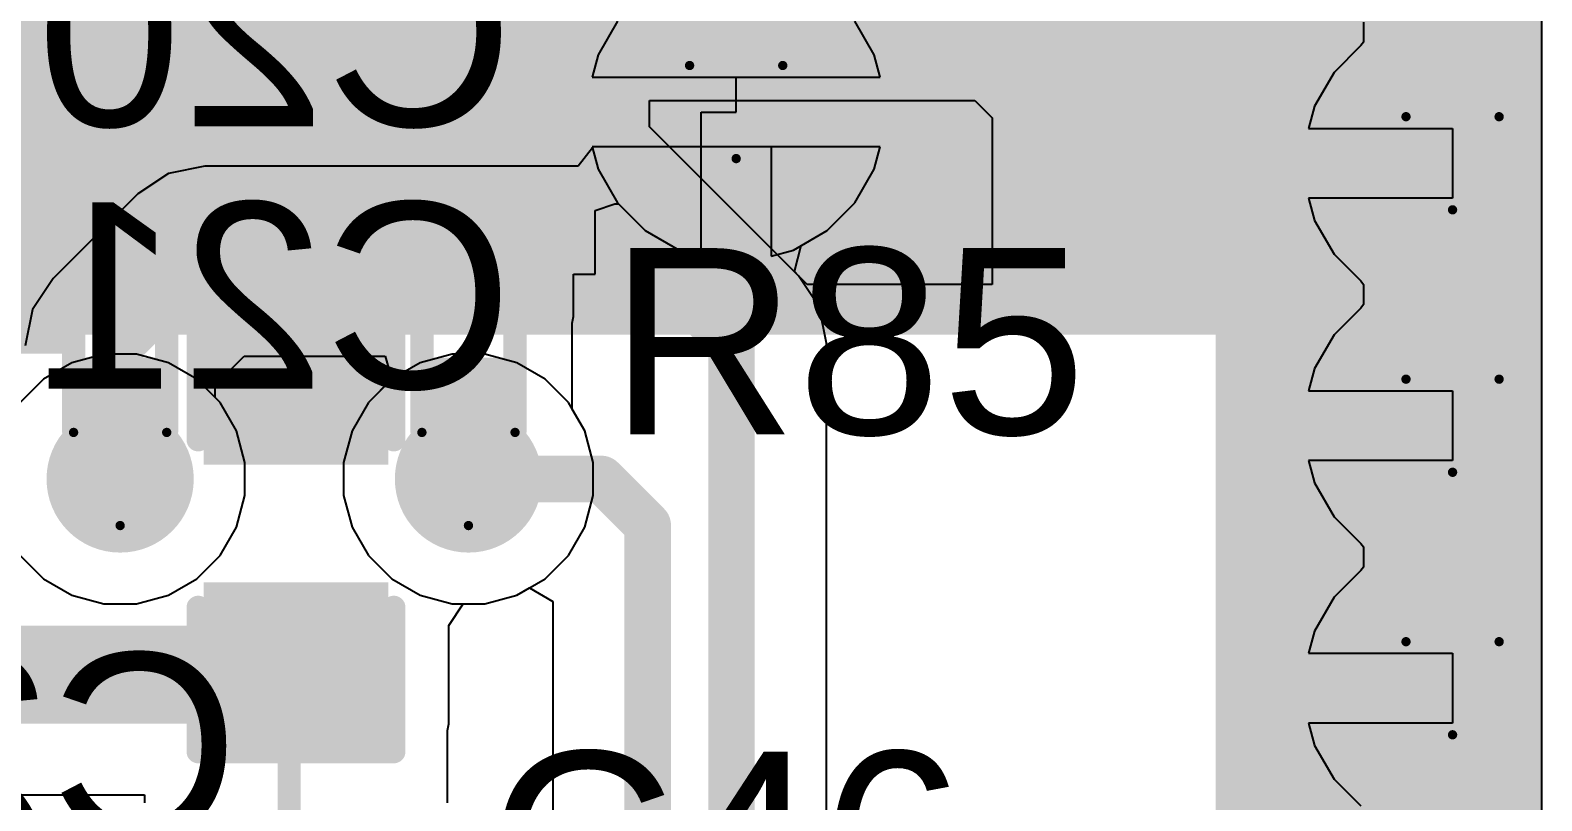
# Model space of a CAD drawing. Header units: inches. Extents: x -21 to 276, y -5 to 220.
# Drawn here: x 92.09 to 100.33, y 70.09 to 74.29 of the extents above; entities that cross this region are included whole.
import ezdxf

# ---------------------------------------------------------------- set-up
doc = ezdxf.new("R2010")
doc.units = ezdxf.units.IN
for name, color, linetype in [('Bottom Layer', 5, 'Continuous'), ('Bottom Overlay', 54, 'Continuous'), ('Bottom Solder', 6, 'Continuous'), ('Drill Drawing', 1, 'Continuous'), ('Ground', 16, 'Continuous'), ('Power + Signal', 76, 'Continuous'), ('Top Layer', 1, 'Continuous'), ('Top Overlay', 2, 'Continuous'), ('Top Paste', 8, 'Continuous'), ('Top Solder', 216, 'Continuous'), ('Via Holes', 16, 'Continuous')]:
    doc.layers.add(name, color=color, linetype=linetype)
doc.styles.add('Arial', font='', dxfattribs={"height": 0.2})
doc.styles.get('Arial').set_extended_font_data('Arial')

# ---------------------------------------------------------------- blocks, each defined once
blk = doc.blocks.new('SOT_23_6_30')
at = {"layer": 'Top Layer'}
for points in [[(-1.92, 1.26), (-0.7, 1.26), (-0.7, 0.64), (-1.92, 0.64)], [(0.7, 1.26), (1.92, 1.26), (1.92, 0.64), (0.7, 0.64)], [(-1.92, 0.31), (-0.7, 0.31), (-0.7, -0.31), (-1.92, -0.31)], [(0.7, 0.31), (1.92, 0.31), (1.92, -0.31), (0.7, -0.31)], [(-1.92, -0.64), (-0.7, -0.64), (-0.7, -1.26), (-1.92, -1.26)], [(0.7, -0.64), (1.92, -0.64), (1.92, -1.26), (0.7, -1.26)]]:
    blk.add_hatch(color=1, dxfattribs=at).paths.add_polyline_path(points)
at = {"layer": 'Top Paste'}
for points in [[(-1.92, 1.26), (-0.7, 1.26), (-0.7, 0.64), (-1.92, 0.64)], [(0.7, 1.26), (1.92, 1.26), (1.92, 0.64), (0.7, 0.64)], [(-1.92, 0.31), (-0.7, 0.31), (-0.7, -0.31), (-1.92, -0.31)], [(0.7, 0.31), (1.92, 0.31), (1.92, -0.31), (0.7, -0.31)], [(-1.92, -0.64), (-0.7, -0.64), (-0.7, -1.26), (-1.92, -1.26)], [(0.7, -0.64), (1.92, -0.64), (1.92, -1.26), (0.7, -1.26)]]:
    blk.add_hatch(color=8, dxfattribs=at).paths.add_polyline_path(points)
at = {"layer": 'Top Solder'}
for points in [[(-2.0216, 1.3616), (-0.5984, 1.3616), (-0.5984, 0.5384), (-2.0216, 0.5384)], [(0.5984, 1.3616), (2.0216, 1.3616), (2.0216, 0.5384), (0.5984, 0.5384)], [(-2.0216, 0.4116), (-0.5984, 0.4116), (-0.5984, -0.4116), (-2.0216, -0.4116)], [(0.5984, 0.4116), (2.0216, 0.4116), (2.0216, -0.4116), (0.5984, -0.4116)], [(-2.0216, -0.5384), (-0.5984, -0.5384), (-0.5984, -1.3616), (-2.0216, -1.3616)], [(0.5984, -0.5384), (2.0216, -0.5384), (2.0216, -1.3616), (0.5984, -1.3616)]]:
    blk.add_hatch(color=216, dxfattribs=at).paths.add_polyline_path(points)
at = {"layer": 'Top Overlay'}
for points in [[(-0.889, 1.424, 0.127, 0.127, 0), (-0.889, 1.524, 0.127, 0.127, 0)], [(0.8636, 1.524, 0.127, 0.127, 0), (-0.889, 1.524, 0.127, 0.127, 0)], [(0.8636, 1.424, 0.127, 0.127, 0), (0.8636, 1.524, 0.127, 0.127, 0)], [(-2.1844, 0.8382, 0.127, 0.127, 0), (-2.1844, 1.0922, 0.127, 0.127, 0)], [(-2.0574, 0.9652, 0.127, 0.127, 0), (-2.1844, 1.0922, 0.127, 0.127, 0)], [(-2.1844, 0.8382, 0.127, 0.127, 0), (-2.0574, 0.9652, 0.127, 0.127, 0)], [(-0.889, -1.524, 0.127, 0.127, 0), (-0.889, -1.424, 0.127, 0.127, 0)], [(0.8636, -1.524, 0.127, 0.127, 0), (0.8636, -1.424, 0.127, 0.127, 0)], [(0.8636, -1.524, 0.127, 0.127, 0), (-0.889, -1.524, 0.127, 0.127, 0)]]:
    blk.add_lwpolyline(points, format="xyseb", dxfattribs=at)
for points in [[(-0.9207, 1.524, 0.0635, 0.0635, 1), (-0.8572, 1.524, 0.0635, 0.0635, 1)], [(-0.9207, 1.524, 0.0635, 0.0635, 1), (-0.8572, 1.524, 0.0635, 0.0635, 1)], [(0.8318, 1.524, 0.0635, 0.0635, 1), (0.8953, 1.524, 0.0635, 0.0635, 1)], [(0.8318, 1.524, 0.0635, 0.0635, 1), (0.8953, 1.524, 0.0635, 0.0635, 1)], [(-0.9207, 1.424, 0.0635, 0.0635, 1), (-0.8572, 1.424, 0.0635, 0.0635, 1)], [(0.8318, 1.424, 0.0635, 0.0635, 1), (0.8953, 1.424, 0.0635, 0.0635, 1)], [(-2.2161, 1.0922, 0.0635, 0.0635, 1), (-2.1526, 1.0922, 0.0635, 0.0635, 1)], [(-2.2161, 1.0922, 0.0635, 0.0635, 1), (-2.1526, 1.0922, 0.0635, 0.0635, 1)], [(-2.0892, 0.9652, 0.0635, 0.0635, 1), (-2.0257, 0.9652, 0.0635, 0.0635, 1)], [(-2.0892, 0.9652, 0.0635, 0.0635, 1), (-2.0257, 0.9652, 0.0635, 0.0635, 1)], [(-2.2161, 0.8382, 0.0635, 0.0635, 1), (-2.1526, 0.8382, 0.0635, 0.0635, 1)], [(-2.2161, 0.8382, 0.0635, 0.0635, 1), (-2.1526, 0.8382, 0.0635, 0.0635, 1)], [(-0.9207, -1.424, 0.0635, 0.0635, 1), (-0.8572, -1.424, 0.0635, 0.0635, 1)], [(0.8318, -1.424, 0.0635, 0.0635, 1), (0.8953, -1.424, 0.0635, 0.0635, 1)], [(-0.9207, -1.524, 0.0635, 0.0635, 1), (-0.8572, -1.524, 0.0635, 0.0635, 1)], [(-0.9207, -1.524, 0.0635, 0.0635, 1), (-0.8572, -1.524, 0.0635, 0.0635, 1)], [(0.8318, -1.524, 0.0635, 0.0635, 1), (0.8953, -1.524, 0.0635, 0.0635, 1)], [(0.8318, -1.524, 0.0635, 0.0635, 1), (0.8953, -1.524, 0.0635, 0.0635, 1)]]:
    blk.add_lwpolyline(points, format="xyseb", close=True, dxfattribs=at)
blk = doc.blocks.new('R___0201_36')
at = {"layer": 'Top Layer'}
for points in [[(-0.41, 0.185), (-0.14, 0.185), (-0.14, -0.185), (-0.41, -0.185)], [(0.14, 0.185), (0.41, 0.185), (0.41, -0.185), (0.14, -0.185)]]:
    blk.add_hatch(color=1, dxfattribs=at).paths.add_polyline_path(points)
at = {"layer": 'Top Paste'}
for points in [[(-0.41, 0.185), (-0.14, 0.185), (-0.14, -0.185), (-0.41, -0.185)], [(0.14, 0.185), (0.41, 0.185), (0.41, -0.185), (0.14, -0.185)]]:
    blk.add_hatch(color=8, dxfattribs=at).paths.add_polyline_path(points)
at = {"layer": 'Top Solder'}
for points in [[(-0.465, 0.24), (-0.085, 0.24), (-0.085, -0.24), (-0.465, -0.24)], [(0.085, 0.24), (0.465, 0.24), (0.465, -0.24), (0.085, -0.24)]]:
    blk.add_hatch(color=216, dxfattribs=at).paths.add_polyline_path(points)
at = {"layer": 'Top Overlay'}
for points in [[(-0.4826, 0.254, 0.127, 0.127, 0), (0.4826, 0.254, 0.127, 0.127, 0)], [(-0.4826, 0.254, 0.127, 0.127, 0), (-0.4826, -0.254, 0.127, 0.127, 0)], [(0.4826, 0.254, 0.127, 0.127, 0), (0.4826, -0.254, 0.127, 0.127, 0)], [(-0.4826, -0.254, 0.127, 0.127, 0), (0.4826, -0.254, 0.127, 0.127, 0)]]:
    blk.add_lwpolyline(points, format="xyseb", dxfattribs=at)
for points in [[(-0.5143, 0.254, 0.0635, 0.0635, 1), (-0.4508, 0.254, 0.0635, 0.0635, 1)], [(-0.5143, 0.254, 0.0635, 0.0635, 1), (-0.4508, 0.254, 0.0635, 0.0635, 1)], [(0.4508, 0.254, 0.0635, 0.0635, 1), (0.5143, 0.254, 0.0635, 0.0635, 1)], [(0.4508, 0.254, 0.0635, 0.0635, 1), (0.5143, 0.254, 0.0635, 0.0635, 1)], [(-0.5143, -0.254, 0.0635, 0.0635, 1), (-0.4508, -0.254, 0.0635, 0.0635, 1)], [(-0.5143, -0.254, 0.0635, 0.0635, 1), (-0.4508, -0.254, 0.0635, 0.0635, 1)], [(0.4508, -0.254, 0.0635, 0.0635, 1), (0.5143, -0.254, 0.0635, 0.0635, 1)], [(0.4508, -0.254, 0.0635, 0.0635, 1), (0.5143, -0.254, 0.0635, 0.0635, 1)]]:
    blk.add_lwpolyline(points, format="xyseb", close=True, dxfattribs=at)
blk = doc.blocks.new('R___0201_37')
at = {"layer": 'Top Layer'}
for points in [[(-0.41, 0.185), (-0.14, 0.185), (-0.14, -0.185), (-0.41, -0.185)], [(0.14, 0.185), (0.41, 0.185), (0.41, -0.185), (0.14, -0.185)]]:
    blk.add_hatch(color=1, dxfattribs=at).paths.add_polyline_path(points)
at = {"layer": 'Top Paste'}
for points in [[(-0.41, 0.185), (-0.14, 0.185), (-0.14, -0.185), (-0.41, -0.185)], [(0.14, 0.185), (0.41, 0.185), (0.41, -0.185), (0.14, -0.185)]]:
    blk.add_hatch(color=8, dxfattribs=at).paths.add_polyline_path(points)
at = {"layer": 'Top Solder'}
for points in [[(-0.465, 0.24), (-0.085, 0.24), (-0.085, -0.24), (-0.465, -0.24)], [(0.085, 0.24), (0.465, 0.24), (0.465, -0.24), (0.085, -0.24)]]:
    blk.add_hatch(color=216, dxfattribs=at).paths.add_polyline_path(points)
at = {"layer": 'Top Overlay'}
for points in [[(-0.4826, 0.254, 0.127, 0.127, 0), (0.4826, 0.254, 0.127, 0.127, 0)], [(-0.4826, 0.254, 0.127, 0.127, 0), (-0.4826, -0.254, 0.127, 0.127, 0)], [(0.4826, 0.254, 0.127, 0.127, 0), (0.4826, -0.254, 0.127, 0.127, 0)], [(-0.4826, -0.254, 0.127, 0.127, 0), (0.4826, -0.254, 0.127, 0.127, 0)]]:
    blk.add_lwpolyline(points, format="xyseb", dxfattribs=at)
for points in [[(-0.5143, 0.254, 0.0635, 0.0635, 1), (-0.4508, 0.254, 0.0635, 0.0635, 1)], [(-0.5143, 0.254, 0.0635, 0.0635, 1), (-0.4508, 0.254, 0.0635, 0.0635, 1)], [(0.4508, 0.254, 0.0635, 0.0635, 1), (0.5143, 0.254, 0.0635, 0.0635, 1)], [(0.4508, 0.254, 0.0635, 0.0635, 1), (0.5143, 0.254, 0.0635, 0.0635, 1)], [(-0.5143, -0.254, 0.0635, 0.0635, 1), (-0.4508, -0.254, 0.0635, 0.0635, 1)], [(-0.5143, -0.254, 0.0635, 0.0635, 1), (-0.4508, -0.254, 0.0635, 0.0635, 1)], [(0.4508, -0.254, 0.0635, 0.0635, 1), (0.5143, -0.254, 0.0635, 0.0635, 1)], [(0.4508, -0.254, 0.0635, 0.0635, 1), (0.5143, -0.254, 0.0635, 0.0635, 1)]]:
    blk.add_lwpolyline(points, format="xyseb", close=True, dxfattribs=at)
blk = doc.blocks.new('C___0603_46')
at = {"layer": 'Top Layer'}
for points in [[(-0.381, 0.4445), (-0.381, -0.4445), (-1.143, -0.4445), (-1.143, 0.4445)], [(1.143, 0.4445), (1.143, -0.4445), (0.381, -0.4445), (0.381, 0.4445)]]:
    blk.add_hatch(color=1, dxfattribs=at).paths.add_polyline_path(points)
at = {"layer": 'Top Paste'}
for points in [[(-0.381, 0.4445), (-0.381, -0.4445), (-1.143, -0.4445), (-1.143, 0.4445)], [(1.143, 0.4445), (1.143, -0.4445), (0.381, -0.4445), (0.381, 0.4445)]]:
    blk.add_hatch(color=8, dxfattribs=at).paths.add_polyline_path(points)
at = {"layer": 'Top Solder'}
for points in [[(-0.321, 0.5045), (-0.321, -0.5045), (-1.203, -0.5045), (-1.203, 0.5045)], [(1.203, 0.5045), (1.203, -0.5045), (0.321, -0.5045), (0.321, 0.5045)]]:
    blk.add_hatch(color=216, dxfattribs=at).paths.add_polyline_path(points)
at = {"layer": 'Top Overlay'}
for points in [[(-0.4572, 0.5334, 0.127, 0.127, 0), (-1.2446, 0.5334, 0.127, 0.127, 0)], [(-1.2446, -0.5334, 0.127, 0.127, 0), (-1.2446, 0.5334, 0.127, 0.127, 0)], [(1.2446, 0.5334, 0.127, 0.127, 0), (0.4572, 0.5334, 0.127, 0.127, 0)], [(1.2446, -0.5334, 0.127, 0.127, 0), (1.2446, 0.5334, 0.127, 0.127, 0)], [(-0.4572, -0.5334, 0.127, 0.127, 0), (-1.2446, -0.5334, 0.127, 0.127, 0)], [(1.2446, -0.5334, 0.127, 0.127, 0), (0.4572, -0.5334, 0.127, 0.127, 0)]]:
    blk.add_lwpolyline(points, format="xyseb", dxfattribs=at)
for points in [[(-1.2764, 0.5334, 0.0635, 0.0635, 1), (-1.2128, 0.5334, 0.0635, 0.0635, 1)], [(-1.2764, 0.5334, 0.0635, 0.0635, 1), (-1.2128, 0.5334, 0.0635, 0.0635, 1)], [(-0.4889, 0.5334, 0.0635, 0.0635, 1), (-0.4254, 0.5334, 0.0635, 0.0635, 1)], [(0.4254, 0.5334, 0.0635, 0.0635, 1), (0.4889, 0.5334, 0.0635, 0.0635, 1)], [(1.2128, 0.5334, 0.0635, 0.0635, 1), (1.2764, 0.5334, 0.0635, 0.0635, 1)], [(1.2128, 0.5334, 0.0635, 0.0635, 1), (1.2764, 0.5334, 0.0635, 0.0635, 1)], [(-1.2764, -0.5334, 0.0635, 0.0635, 1), (-1.2128, -0.5334, 0.0635, 0.0635, 1)], [(-1.2764, -0.5334, 0.0635, 0.0635, 1), (-1.2128, -0.5334, 0.0635, 0.0635, 1)], [(-0.4889, -0.5334, 0.0635, 0.0635, 1), (-0.4254, -0.5334, 0.0635, 0.0635, 1)], [(0.4254, -0.5334, 0.0635, 0.0635, 1), (0.4889, -0.5334, 0.0635, 0.0635, 1)], [(1.2128, -0.5334, 0.0635, 0.0635, 1), (1.2764, -0.5334, 0.0635, 0.0635, 1)], [(1.2128, -0.5334, 0.0635, 0.0635, 1), (1.2764, -0.5334, 0.0635, 0.0635, 1)]]:
    blk.add_lwpolyline(points, format="xyseb", close=True, dxfattribs=at)

msp = doc.modelspace()

# ---------------------------------------------------------------- hatches: boundary and pattern name
at = {"layer": 'Bottom Layer'}
for points in [[(90.3732, 73.5485), (100.3046, 73.5485), (100.3046, 86.3732), (90.3732, 86.3732)], [(98.552, 67.056), (100.33, 67.056), (100.33, 75.9606), (98.552, 75.9606)], [(90.0877, 72.9349), (92.2093, 72.9349), (92.2093, 74.2243), (90.0877, 74.2243)]]:
    msp.add_hatch(color=5, dxfattribs=at).paths.add_polyline_path(points)
h = msp.add_hatch(color=5, dxfattribs=at)
edge = h.paths.add_edge_path()
edge.add_arc((95.9358, 73.8438), 0.3, 0, 360)
h = msp.add_hatch(color=5, dxfattribs=at)
edge = h.paths.add_edge_path()
edge.add_arc((99.8434, 73.5644), 0.3, 0, 360)
h = msp.add_hatch(color=5, dxfattribs=at)
edge = h.paths.add_edge_path()
edge.add_arc((99.8434, 72.1323), 0.3, 0, 360)
h = msp.add_hatch(color=5, dxfattribs=at)
edge = h.paths.add_edge_path()
edge.add_arc((92.5755, 71.8418), 0.3, 0, 360)
h = msp.add_hatch(color=5, dxfattribs=at)
edge = h.paths.add_edge_path()
edge.add_arc((94.4755, 71.8418), 0.3, 0, 360)
h = msp.add_hatch(color=5, dxfattribs=at)
edge = h.paths.add_edge_path()
edge.add_arc((99.8434, 70.7001), 0.3, 0, 360)
at = {"layer": 'Bottom Solder'}
h = msp.add_hatch(color=6, dxfattribs=at)
edge = h.paths.add_edge_path()
edge.add_arc((95.9358, 73.8438), 0.4016, 0, 360)
h = msp.add_hatch(color=6, dxfattribs=at)
edge = h.paths.add_edge_path()
edge.add_arc((99.8434, 73.5644), 0.4016, 0, 360)
h = msp.add_hatch(color=6, dxfattribs=at)
edge = h.paths.add_edge_path()
edge.add_arc((99.8434, 72.1323), 0.4016, 0, 360)
h = msp.add_hatch(color=6, dxfattribs=at)
edge = h.paths.add_edge_path()
edge.add_arc((92.5755, 71.8418), 0.4016, 0, 360)
h = msp.add_hatch(color=6, dxfattribs=at)
edge = h.paths.add_edge_path()
edge.add_arc((94.4755, 71.8418), 0.4016, 0, 360)
h = msp.add_hatch(color=6, dxfattribs=at)
edge = h.paths.add_edge_path()
edge.add_arc((99.8434, 70.7001), 0.4016, 0, 360)
at = {"layer": 'Ground'}
for points in [[(90.3732, 73.0306), (100.3046, 73.0306), (100.3046, 86.3732), (90.3732, 86.3732)], [(98.552, 67.056), (100.33, 67.056), (100.33, 75.9606), (98.552, 75.9606)]]:
    msp.add_hatch(color=16, dxfattribs=at).paths.add_polyline_path(points)
h = msp.add_hatch(color=16, dxfattribs=at)
edge = h.paths.add_edge_path()
edge.add_arc((95.9358, 73.8438), 0.3, 0, 360)
h = msp.add_hatch(color=16, dxfattribs=at)
edge = h.paths.add_edge_path()
edge.add_arc((99.8434, 73.5644), 0.3, 0, 360)
h = msp.add_hatch(color=16, dxfattribs=at)
edge = h.paths.add_edge_path()
edge.add_arc((99.8434, 72.1323), 0.3, 0, 360)
h = msp.add_hatch(color=16, dxfattribs=at)
edge = h.paths.add_edge_path()
edge.add_arc((92.5755, 71.8418), 0.3, 0, 360)
h = msp.add_hatch(color=16, dxfattribs=at)
edge = h.paths.add_edge_path()
edge.add_arc((94.4755, 71.8418), 0.3, 0, 360)
h = msp.add_hatch(color=16, dxfattribs=at)
edge = h.paths.add_edge_path()
edge.add_arc((99.8434, 70.7001), 0.3, 0, 360)
at = {"layer": 'Power + Signal'}
for points in [[(90.5021, 72.6284), (100.3046, 72.6284), (100.3046, 86.3732), (90.5021, 86.3732)], [(98.552, 67.056), (100.33, 67.056), (100.33, 75.9606), (98.552, 75.9606)]]:
    msp.add_hatch(color=76, dxfattribs=at).paths.add_polyline_path(points)
h = msp.add_hatch(color=76, dxfattribs=at)
edge = h.paths.add_edge_path()
edge.add_arc((95.9358, 73.8438), 0.3, 0, 360)
h = msp.add_hatch(color=76, dxfattribs=at)
edge = h.paths.add_edge_path()
edge.add_arc((99.8434, 73.5644), 0.3, 0, 360)
h = msp.add_hatch(color=76, dxfattribs=at)
edge = h.paths.add_edge_path()
edge.add_arc((99.8434, 72.1323), 0.3, 0, 360)
h = msp.add_hatch(color=76, dxfattribs=at)
edge = h.paths.add_edge_path()
edge.add_arc((92.5755, 71.8418), 0.3, 0, 360)
h = msp.add_hatch(color=76, dxfattribs=at)
edge = h.paths.add_edge_path()
edge.add_arc((94.4755, 71.8418), 0.3, 0, 360)
h = msp.add_hatch(color=76, dxfattribs=at)
edge = h.paths.add_edge_path()
edge.add_arc((99.8434, 70.7001), 0.3, 0, 360)
at = {"layer": 'Top Layer'}
for points in [[(98.552, 67.056), (100.33, 67.056), (100.33, 75.9606), (98.552, 75.9606)], [(93.2155, 72.2082), (93.8355, 72.2082), (93.8355, 74.5606), (93.2155, 74.5606)], [(92.3905, 72.7292), (92.7605, 72.7292), (92.7605, 73.9506), (92.3905, 73.9506)], [(94.2905, 72.7292), (94.6605, 72.7292), (94.6605, 73.9506), (94.2905, 73.9506)], [(86.2907, 70.5064), (93.9792, 70.5064), (93.9792, 71.0418), (86.2907, 71.0418)]]:
    msp.add_hatch(color=1, dxfattribs=at).paths.add_polyline_path(points)
h = msp.add_hatch(color=1, dxfattribs=at)
edge = h.paths.add_edge_path()
edge.add_arc((95.9358, 73.8438), 0.3, 0, 360)
h = msp.add_hatch(color=1, dxfattribs=at)
edge = h.paths.add_edge_path()
edge.add_arc((99.8434, 73.5644), 0.3, 0, 360)
h = msp.add_hatch(color=1, dxfattribs=at)
edge = h.paths.add_edge_path()
edge.add_arc((99.8434, 72.1323), 0.3, 0, 360)
h = msp.add_hatch(color=1, dxfattribs=at)
edge = h.paths.add_edge_path()
edge.add_arc((92.5755, 71.8418), 0.3, 0, 360)
h = msp.add_hatch(color=1, dxfattribs=at)
edge = h.paths.add_edge_path()
edge.add_arc((94.4755, 71.8418), 0.3, 0, 360)
h = msp.add_hatch(color=1, dxfattribs=at)
edge = h.paths.add_edge_path()
edge.add_arc((99.8434, 70.7001), 0.3, 0, 360)
at = {"layer": 'Top Solder'}
h = msp.add_hatch(color=216, dxfattribs=at)
edge = h.paths.add_edge_path()
edge.add_arc((95.9358, 73.8438), 0.4016, 0, 360)
h = msp.add_hatch(color=216, dxfattribs=at)
edge = h.paths.add_edge_path()
edge.add_arc((99.8434, 73.5644), 0.4016, 0, 360)
h = msp.add_hatch(color=216, dxfattribs=at)
edge = h.paths.add_edge_path()
edge.add_arc((99.8434, 72.1323), 0.4016, 0, 360)
h = msp.add_hatch(color=216, dxfattribs=at)
edge = h.paths.add_edge_path()
edge.add_arc((92.5755, 71.8418), 0.4016, 0, 360)
h = msp.add_hatch(color=216, dxfattribs=at)
edge = h.paths.add_edge_path()
edge.add_arc((94.4755, 71.8418), 0.4016, 0, 360)
h = msp.add_hatch(color=216, dxfattribs=at)
edge = h.paths.add_edge_path()
edge.add_arc((99.8434, 70.7001), 0.4016, 0, 360)
at = {"layer": 'Via Holes'}
h = msp.add_hatch(color=7, dxfattribs=at)
edge = h.paths.add_edge_path()
edge.add_arc((95.9358, 73.8438), 0.15, 0, 360)
h = msp.add_hatch(color=7, dxfattribs=at)
edge = h.paths.add_edge_path()
edge.add_arc((99.8434, 73.5644), 0.15, 0, 360)
h = msp.add_hatch(color=7, dxfattribs=at)
edge = h.paths.add_edge_path()
edge.add_arc((99.8434, 72.1323), 0.15, 0, 360)
h = msp.add_hatch(color=7, dxfattribs=at)
edge = h.paths.add_edge_path()
edge.add_arc((92.5755, 71.8418), 0.15, 0, 360)
h = msp.add_hatch(color=7, dxfattribs=at)
edge = h.paths.add_edge_path()
edge.add_arc((94.4755, 71.8418), 0.15, 0, 360)
h = msp.add_hatch(color=7, dxfattribs=at)
edge = h.paths.add_edge_path()
edge.add_arc((99.8434, 70.7001), 0.15, 0, 360)

# ---------------------------------------------------------------- linework, layer by layer
at = {"layer": 'Bottom Layer'}
for p, q in [((100.33, 65.8006), (100.33, 95.4822)), ((95.2892, 74.3399), (95.1829, 74.1557)), ((96.6887, 74.1557), (96.5824, 74.3399)), ((99.3576, 74.3351), (99.3576, 74.2258)), ((99.3424, 74.2061), (99.1968, 74.0605)), ((99.3576, 74.2258), (99.3424, 74.2061)), ((95.1829, 74.1557), (95.1503, 74.0343)), ((96.7213, 74.0343), (96.6887, 74.1557)), ((99.1968, 74.0605), (99.0904, 73.8763)), ((95.1503, 74.0343), (96.7213, 74.0343)), ((95.4632, 73.7631), (95.4632, 73.9068)), ((95.4632, 73.9068), (97.2384, 73.9068)), ((97.2384, 73.9068), (97.3328, 73.8124)), ((99.0904, 73.8763), (99.0579, 73.7549)), ((97.3328, 73.8124), (97.3328, 72.903)), ((96.3233, 72.903), (95.4632, 73.7631)), ((99.0579, 73.7549), (99.8434, 73.7549)), ((99.8434, 73.7549), (99.8434, 73.3739)), ((95.1514, 73.6493), (95.0741, 73.5485)), ((96.7213, 73.6533), (95.1503, 73.6533)), ((95.1503, 73.6533), (95.1514, 73.6493)), ((96.6887, 73.5319), (96.7213, 73.6533)), ((93.0375, 73.5485), (92.8393, 73.5091)), ((95.0741, 73.5485), (93.0375, 73.5485)), ((92.8393, 73.5091), (92.6712, 73.3968)), ((96.5824, 73.3477), (96.6887, 73.5319)), ((92.6712, 73.3968), (92.2093, 72.9349)), ((92.6712, 73.3968), (92.6712, 73.3968)), ((96.4319, 73.1972), (96.5824, 73.3477)), ((99.8434, 73.3739), (99.0579, 73.3739)), ((99.0579, 73.3739), (99.0904, 73.2525)), ((99.0904, 73.2525), (99.1968, 73.0683)), ((96.2904, 73.1155), (96.4319, 73.1972)), ((96.2531, 72.9732), (96.2904, 73.1155)), ((99.1968, 73.0683), (99.3424, 72.9227)), ((96.2766, 72.9496), (96.2531, 72.9732)), ((92.2093, 72.9349), (92.097, 72.7669)), ((96.3889, 72.7816), (96.2766, 72.9496)), ((97.3328, 72.903), (96.3233, 72.903)), ((96.3233, 72.903), (96.3233, 72.903)), ((99.3424, 72.9227), (99.3576, 72.903)), ((99.3576, 72.903), (99.3576, 72.7937)), ((92.097, 72.7669), (92.0576, 72.5686)), ((96.4284, 72.5834), (96.3889, 72.7816)), ((99.3424, 72.774), (99.1968, 72.6284)), ((99.3576, 72.7937), (99.3424, 72.774)), ((96.4284, 68.5615), (96.4284, 72.5834)), ((99.1968, 72.6284), (99.0904, 72.4441)), ((93.0935, 72.3541), (93.252, 72.5126)), ((93.252, 72.5126), (94.0214, 72.5126)), ((94.0214, 72.5126), (94.0562, 72.3908)), ((99.0904, 72.4441), (99.0579, 72.3228)), ((93.0935, 72.2869), (93.0935, 72.3541)), ((94.0563, 72.3856), (93.9306, 72.26)), ((94.0562, 72.3908), (94.0563, 72.3856)), ((99.0579, 72.3228), (99.8434, 72.3228)), ((99.8434, 72.3228), (99.8434, 71.9418)), ((93.1205, 72.26), (93.0935, 72.2869)), ((93.2101, 72.1047), (93.1205, 72.26)), ((93.9306, 72.26), (93.8409, 72.1047)), ((93.2565, 71.9315), (93.2101, 72.1047)), ((93.8409, 72.1047), (93.7945, 71.9315)), ((93.2565, 71.7522), (93.2565, 71.9315)), ((93.7945, 71.9315), (93.7945, 71.7522)), ((99.8434, 71.9418), (99.0579, 71.9418)), ((99.0579, 71.9418), (99.0904, 71.8204)), ((99.0904, 71.8204), (99.1968, 71.6361)), ((93.2101, 71.579), (93.2565, 71.7522)), ((93.7945, 71.7522), (93.8409, 71.579)), ((93.1205, 71.4237), (93.2101, 71.579)), ((93.8409, 71.579), (93.9306, 71.4237)), ((99.1968, 71.6361), (99.3424, 71.4906)), ((99.3424, 71.4906), (99.3576, 71.4708)), ((92.0306, 71.4237), (92.1574, 71.2969)), ((92.9937, 71.2969), (93.1205, 71.4237)), ((93.9306, 71.4237), (94.0574, 71.2969)), ((99.3576, 71.4708), (99.3576, 71.3616)), ((99.3424, 71.3419), (99.1968, 71.1963)), ((99.3576, 71.3616), (99.3424, 71.3419)), ((92.1574, 71.2969), (92.3127, 71.2072)), ((92.8384, 71.2072), (92.9937, 71.2969)), ((94.0574, 71.2969), (94.2127, 71.2072)), ((94.7384, 71.2072), (94.8082, 71.2476)), ((94.8082, 71.2476), (94.9352, 71.1742)), ((92.3127, 71.2072), (92.4859, 71.1608)), ((92.4859, 71.1608), (92.6652, 71.1608)), ((92.6652, 71.1608), (92.8384, 71.2072)), ((94.2127, 71.2072), (94.3859, 71.1608)), ((94.3859, 71.1608), (94.5652, 71.1608)), ((94.5652, 71.1608), (94.7384, 71.2072)), ((94.9352, 71.1742), (94.9352, 69.3774)), ((99.1968, 71.1963), (99.0904, 71.012)), ((99.0904, 71.012), (99.0579, 70.8906)), ((99.0579, 70.8906), (99.8434, 70.8906)), ((99.8434, 70.8906), (99.8434, 70.5096)), ((99.8434, 70.5096), (99.0579, 70.5096)), ((99.0579, 70.5096), (99.0904, 70.3883)), ((99.0904, 70.3883), (99.1968, 70.204)), ((99.1968, 70.204), (99.3424, 70.0584))]:
    msp.add_line(p, q, dxfattribs=at)
for points in [[(92.5755, 72.5686, 0.254, 0.254, 0), (93.0375, 73.0306, 0.254, 0.254, 0)], [(93.0375, 73.0306, 0.254, 0.254, 0), (95.4632, 73.0306, 0.254, 0.254, 0)], [(95.4632, 73.0306, 0.254, 0.254, 0), (95.9104, 72.5834, 0.254, 0.254, 0)], [(92.5755, 71.8418, 0.254, 0.254, 0), (92.5755, 72.5686, 0.254, 0.254, 0)], [(95.9104, 68.5615, 0.254, 0.254, 0), (95.9104, 72.5834, 0.254, 0.254, 0)], [(94.4755, 71.8418, 0.254, 0.254, 0), (95.2007, 71.8418, 0.254, 0.254, 0)], [(95.2007, 71.8418, 0.254, 0.254, 0), (95.4532, 71.5893, 0.254, 0.254, 0)], [(95.4532, 69.0775, 0.254, 0.254, 0), (95.4532, 71.5893, 0.254, 0.254, 0)]]:
    msp.add_lwpolyline(points, format="xyseb", dxfattribs=at)
for points in [[(92.974, 73.0306, 0.127, 0.127, 1), (93.101, 73.0306, 0.127, 0.127, 1)], [(92.974, 73.0306, 0.127, 0.127, 1), (93.101, 73.0306, 0.127, 0.127, 1)], [(95.3997, 73.0306, 0.127, 0.127, 1), (95.5267, 73.0306, 0.127, 0.127, 1)], [(95.3997, 73.0306, 0.127, 0.127, 1), (95.5267, 73.0306, 0.127, 0.127, 1)], [(92.512, 72.5686, 0.127, 0.127, 1), (92.639, 72.5686, 0.127, 0.127, 1)], [(92.512, 72.5686, 0.127, 0.127, 1), (92.639, 72.5686, 0.127, 0.127, 1)], [(95.8469, 72.5834, 0.127, 0.127, 1), (95.9739, 72.5834, 0.127, 0.127, 1)], [(95.8469, 72.5834, 0.127, 0.127, 1), (95.9739, 72.5834, 0.127, 0.127, 1)], [(92.512, 71.8418, 0.127, 0.127, 1), (92.639, 71.8418, 0.127, 0.127, 1)], [(94.412, 71.8418, 0.127, 0.127, 1), (94.539, 71.8418, 0.127, 0.127, 1)], [(95.1372, 71.8418, 0.127, 0.127, 1), (95.2642, 71.8418, 0.127, 0.127, 1)], [(95.1372, 71.8418, 0.127, 0.127, 1), (95.2642, 71.8418, 0.127, 0.127, 1)], [(95.3897, 71.5893, 0.127, 0.127, 1), (95.5167, 71.5893, 0.127, 0.127, 1)], [(95.3897, 71.5893, 0.127, 0.127, 1), (95.5167, 71.5893, 0.127, 0.127, 1)]]:
    msp.add_lwpolyline(points, format="xyseb", close=True, dxfattribs=at)
at = {"layer": 'Drill Drawing'}
for points in [[(95.6818, 74.0978, 0.0508, 0.0508, 0), (96.1898, 74.0978, 0.0508, 0.0508, 0)], [(95.6818, 74.0978, 0.0508, 0.0508, 0), (95.9358, 73.5898, 0.0508, 0.0508, 0)], [(95.9358, 73.5898, 0.0508, 0.0508, 0), (96.1898, 74.0978, 0.0508, 0.0508, 0)], [(99.5894, 73.8184, 0.0508, 0.0508, 0), (100.0974, 73.8184, 0.0508, 0.0508, 0)], [(99.5894, 73.8184, 0.0508, 0.0508, 0), (99.8434, 73.3104, 0.0508, 0.0508, 0)], [(99.8434, 73.3104, 0.0508, 0.0508, 0), (100.0974, 73.8184, 0.0508, 0.0508, 0)], [(99.5894, 72.3863, 0.0508, 0.0508, 0), (100.0974, 72.3863, 0.0508, 0.0508, 0)], [(99.5894, 72.3863, 0.0508, 0.0508, 0), (99.8434, 71.8783, 0.0508, 0.0508, 0)], [(99.8434, 71.8783, 0.0508, 0.0508, 0), (100.0974, 72.3863, 0.0508, 0.0508, 0)], [(92.3215, 72.0958, 0.0508, 0.0508, 0), (92.8295, 72.0958, 0.0508, 0.0508, 0)], [(92.3215, 72.0958, 0.0508, 0.0508, 0), (92.5755, 71.5878, 0.0508, 0.0508, 0)], [(92.5755, 71.5878, 0.0508, 0.0508, 0), (92.8295, 72.0958, 0.0508, 0.0508, 0)], [(94.2215, 72.0958, 0.0508, 0.0508, 0), (94.7295, 72.0958, 0.0508, 0.0508, 0)], [(94.2215, 72.0958, 0.0508, 0.0508, 0), (94.4755, 71.5878, 0.0508, 0.0508, 0)], [(94.4755, 71.5878, 0.0508, 0.0508, 0), (94.7295, 72.0958, 0.0508, 0.0508, 0)], [(99.5894, 70.9541, 0.0508, 0.0508, 0), (100.0974, 70.9541, 0.0508, 0.0508, 0)], [(99.5894, 70.9541, 0.0508, 0.0508, 0), (99.8434, 70.4461, 0.0508, 0.0508, 0)], [(99.8434, 70.4461, 0.0508, 0.0508, 0), (100.0974, 70.9541, 0.0508, 0.0508, 0)]]:
    msp.add_lwpolyline(points, format="xyseb", dxfattribs=at)
for points in [[(95.6691, 74.0978, 0.0254, 0.0254, 1), (95.6945, 74.0978, 0.0254, 0.0254, 1)], [(95.6691, 74.0978, 0.0254, 0.0254, 1), (95.6945, 74.0978, 0.0254, 0.0254, 1)], [(96.1771, 74.0978, 0.0254, 0.0254, 1), (96.2025, 74.0978, 0.0254, 0.0254, 1)], [(96.1771, 74.0978, 0.0254, 0.0254, 1), (96.2025, 74.0978, 0.0254, 0.0254, 1)], [(99.5767, 73.8184, 0.0254, 0.0254, 1), (99.6021, 73.8184, 0.0254, 0.0254, 1)], [(99.5767, 73.8184, 0.0254, 0.0254, 1), (99.6021, 73.8184, 0.0254, 0.0254, 1)], [(100.0847, 73.8184, 0.0254, 0.0254, 1), (100.1101, 73.8184, 0.0254, 0.0254, 1)], [(100.0847, 73.8184, 0.0254, 0.0254, 1), (100.1101, 73.8184, 0.0254, 0.0254, 1)], [(95.9231, 73.5898, 0.0254, 0.0254, 1), (95.9485, 73.5898, 0.0254, 0.0254, 1)], [(95.9231, 73.5898, 0.0254, 0.0254, 1), (95.9485, 73.5898, 0.0254, 0.0254, 1)], [(99.8307, 73.3104, 0.0254, 0.0254, 1), (99.8561, 73.3104, 0.0254, 0.0254, 1)], [(99.8307, 73.3104, 0.0254, 0.0254, 1), (99.8561, 73.3104, 0.0254, 0.0254, 1)], [(99.5767, 72.3863, 0.0254, 0.0254, 1), (99.6021, 72.3863, 0.0254, 0.0254, 1)], [(99.5767, 72.3863, 0.0254, 0.0254, 1), (99.6021, 72.3863, 0.0254, 0.0254, 1)], [(100.0847, 72.3863, 0.0254, 0.0254, 1), (100.1101, 72.3863, 0.0254, 0.0254, 1)], [(100.0847, 72.3863, 0.0254, 0.0254, 1), (100.1101, 72.3863, 0.0254, 0.0254, 1)], [(92.3088, 72.0958, 0.0254, 0.0254, 1), (92.3342, 72.0958, 0.0254, 0.0254, 1)], [(92.3088, 72.0958, 0.0254, 0.0254, 1), (92.3342, 72.0958, 0.0254, 0.0254, 1)], [(92.8168, 72.0958, 0.0254, 0.0254, 1), (92.8422, 72.0958, 0.0254, 0.0254, 1)], [(92.8168, 72.0958, 0.0254, 0.0254, 1), (92.8422, 72.0958, 0.0254, 0.0254, 1)], [(94.2088, 72.0958, 0.0254, 0.0254, 1), (94.2342, 72.0958, 0.0254, 0.0254, 1)], [(94.2088, 72.0958, 0.0254, 0.0254, 1), (94.2342, 72.0958, 0.0254, 0.0254, 1)], [(94.7168, 72.0958, 0.0254, 0.0254, 1), (94.7422, 72.0958, 0.0254, 0.0254, 1)], [(94.7168, 72.0958, 0.0254, 0.0254, 1), (94.7422, 72.0958, 0.0254, 0.0254, 1)], [(99.8307, 71.8783, 0.0254, 0.0254, 1), (99.8561, 71.8783, 0.0254, 0.0254, 1)], [(99.8307, 71.8783, 0.0254, 0.0254, 1), (99.8561, 71.8783, 0.0254, 0.0254, 1)], [(92.5628, 71.5878, 0.0254, 0.0254, 1), (92.5882, 71.5878, 0.0254, 0.0254, 1)], [(92.5628, 71.5878, 0.0254, 0.0254, 1), (92.5882, 71.5878, 0.0254, 0.0254, 1)], [(94.4628, 71.5878, 0.0254, 0.0254, 1), (94.4882, 71.5878, 0.0254, 0.0254, 1)], [(94.4628, 71.5878, 0.0254, 0.0254, 1), (94.4882, 71.5878, 0.0254, 0.0254, 1)], [(99.5767, 70.9541, 0.0254, 0.0254, 1), (99.6021, 70.9541, 0.0254, 0.0254, 1)], [(99.5767, 70.9541, 0.0254, 0.0254, 1), (99.6021, 70.9541, 0.0254, 0.0254, 1)], [(100.0847, 70.9541, 0.0254, 0.0254, 1), (100.1101, 70.9541, 0.0254, 0.0254, 1)], [(100.0847, 70.9541, 0.0254, 0.0254, 1), (100.1101, 70.9541, 0.0254, 0.0254, 1)], [(99.8307, 70.4461, 0.0254, 0.0254, 1), (99.8561, 70.4461, 0.0254, 0.0254, 1)], [(99.8307, 70.4461, 0.0254, 0.0254, 1), (99.8561, 70.4461, 0.0254, 0.0254, 1)]]:
    msp.add_lwpolyline(points, format="xyseb", close=True, dxfattribs=at)
at = {"layer": 'Ground'}
for p, q in [((100.33, 65.8006), (100.33, 95.4822)), ((95.2892, 74.3399), (95.1829, 74.1557)), ((96.6887, 74.1557), (96.5824, 74.3399)), ((99.3576, 74.3351), (99.3576, 74.2258)), ((99.3424, 74.2061), (99.1968, 74.0605)), ((99.3576, 74.2258), (99.3424, 74.2061)), ((95.1829, 74.1557), (95.1503, 74.0343)), ((96.7213, 74.0343), (96.6887, 74.1557)), ((99.1968, 74.0605), (99.0904, 73.8763)), ((95.1503, 74.0343), (96.7213, 74.0343)), ((99.0904, 73.8763), (99.0579, 73.7549)), ((99.0579, 73.7549), (99.8434, 73.7549)), ((99.8434, 73.7549), (99.8434, 73.3739)), ((95.7453, 73.6533), (95.1503, 73.6533)), ((95.1503, 73.6533), (95.1829, 73.5319)), ((95.7453, 73.0583), (95.7453, 73.6533)), ((96.7213, 73.6533), (96.1263, 73.6533)), ((96.1263, 73.6533), (96.1263, 73.0583)), ((96.6887, 73.5319), (96.7213, 73.6533)), ((95.1829, 73.5319), (95.2892, 73.3477)), ((96.5824, 73.3477), (96.6887, 73.5319)), ((95.2892, 73.3477), (95.4397, 73.1972)), ((96.4319, 73.1972), (96.5824, 73.3477)), ((99.8434, 73.3739), (99.0579, 73.3739)), ((99.0579, 73.3739), (99.0904, 73.2525)), ((99.0904, 73.2525), (99.1968, 73.0683)), ((95.4397, 73.1972), (95.6239, 73.0908)), ((96.2477, 73.0908), (96.4319, 73.1972)), ((95.6239, 73.0908), (95.7453, 73.0583)), ((96.1263, 73.0583), (96.2477, 73.0908)), ((99.1968, 73.0683), (99.3424, 72.9227)), ((99.3424, 72.9227), (99.3576, 72.903)), ((99.3576, 72.903), (99.3576, 72.7937)), ((99.3424, 72.774), (99.1968, 72.6284)), ((99.3576, 72.7937), (99.3424, 72.774)), ((99.1968, 72.6284), (99.0904, 72.4441)), ((92.3127, 72.4764), (92.1574, 72.3867)), ((92.4859, 72.5228), (92.3127, 72.4764)), ((92.6652, 72.5228), (92.4859, 72.5228)), ((92.8384, 72.4764), (92.6652, 72.5228)), ((92.9937, 72.3867), (92.8384, 72.4764)), ((94.2127, 72.4764), (94.0574, 72.3867)), ((94.3859, 72.5228), (94.2127, 72.4764)), ((94.5652, 72.5228), (94.3859, 72.5228)), ((94.7384, 72.4764), (94.5652, 72.5228)), ((94.8937, 72.3867), (94.7384, 72.4764)), ((99.0904, 72.4441), (99.0579, 72.3228)), ((92.1574, 72.3867), (92.0306, 72.26)), ((93.1205, 72.26), (92.9937, 72.3867)), ((94.0574, 72.3867), (93.9306, 72.26)), ((95.0205, 72.26), (94.8937, 72.3867)), ((99.0579, 72.3228), (99.8434, 72.3228)), ((99.8434, 72.3228), (99.8434, 71.9418)), ((93.2101, 72.1047), (93.1205, 72.26)), ((93.9306, 72.26), (93.8409, 72.1047)), ((95.1101, 72.1047), (95.0205, 72.26)), ((93.2565, 71.9315), (93.2101, 72.1047)), ((93.8409, 72.1047), (93.7945, 71.9315)), ((95.1565, 71.9315), (95.1101, 72.1047)), ((93.2565, 71.7522), (93.2565, 71.9315)), ((93.7945, 71.9315), (93.7945, 71.7522)), ((95.1565, 71.7522), (95.1565, 71.9315)), ((99.8434, 71.9418), (99.0579, 71.9418)), ((99.0579, 71.9418), (99.0904, 71.8204)), ((99.0904, 71.8204), (99.1968, 71.6361)), ((93.2101, 71.579), (93.2565, 71.7522)), ((93.7945, 71.7522), (93.8409, 71.579)), ((95.1101, 71.579), (95.1565, 71.7522)), ((93.1205, 71.4237), (93.2101, 71.579)), ((93.8409, 71.579), (93.9306, 71.4237)), ((95.0205, 71.4237), (95.1101, 71.579)), ((99.1968, 71.6361), (99.3424, 71.4906)), ((99.3424, 71.4906), (99.3576, 71.4708)), ((92.0306, 71.4237), (92.1574, 71.2969)), ((92.9937, 71.2969), (93.1205, 71.4237)), ((93.9306, 71.4237), (94.0574, 71.2969)), ((94.8937, 71.2969), (95.0205, 71.4237)), ((99.3576, 71.4708), (99.3576, 71.3616)), ((99.3424, 71.3419), (99.1968, 71.1963)), ((99.3576, 71.3616), (99.3424, 71.3419)), ((92.1574, 71.2969), (92.3127, 71.2072)), ((92.8384, 71.2072), (92.9937, 71.2969)), ((94.0574, 71.2969), (94.2127, 71.2072)), ((94.7384, 71.2072), (94.8937, 71.2969)), ((92.3127, 71.2072), (92.4859, 71.1608)), ((92.4859, 71.1608), (92.6652, 71.1608)), ((92.6652, 71.1608), (92.8384, 71.2072)), ((94.2127, 71.2072), (94.3859, 71.1608)), ((94.3859, 71.1608), (94.5652, 71.1608)), ((94.5652, 71.1608), (94.7384, 71.2072)), ((99.1968, 71.1963), (99.0904, 71.012)), ((99.0904, 71.012), (99.0579, 70.8906)), ((99.0579, 70.8906), (99.8434, 70.8906)), ((99.8434, 70.8906), (99.8434, 70.5096)), ((99.8434, 70.5096), (99.0579, 70.5096)), ((99.0579, 70.5096), (99.0904, 70.3883)), ((99.0904, 70.3883), (99.1968, 70.204)), ((99.1968, 70.204), (99.3424, 70.0584))]:
    msp.add_line(p, q, dxfattribs=at)
at = {"layer": 'Power + Signal'}
for p, q in [((100.33, 65.8006), (100.33, 95.4822)), ((95.2892, 74.3399), (95.1829, 74.1557)), ((96.6887, 74.1557), (96.5824, 74.3399)), ((99.3576, 74.3351), (99.3576, 74.2258)), ((99.3424, 74.2061), (99.1968, 74.0605)), ((99.3576, 74.2258), (99.3424, 74.2061)), ((95.1829, 74.1557), (95.1503, 74.0343)), ((96.7213, 74.0343), (96.6887, 74.1557)), ((99.1968, 74.0605), (99.0904, 73.8763)), ((95.1503, 74.0343), (96.7213, 74.0343)), ((99.0904, 73.8763), (99.0579, 73.7549)), ((99.0579, 73.7549), (99.8434, 73.7549)), ((99.8434, 73.7549), (99.8434, 73.3739)), ((95.7453, 73.6533), (95.1503, 73.6533)), ((95.1503, 73.6533), (95.1829, 73.5319)), ((95.7453, 73.0583), (95.7453, 73.6533)), ((96.7213, 73.6533), (96.1263, 73.6533)), ((96.1263, 73.6533), (96.1263, 73.0583)), ((96.6887, 73.5319), (96.7213, 73.6533)), ((95.1829, 73.5319), (95.2892, 73.3477)), ((96.5824, 73.3477), (96.6887, 73.5319)), ((95.2892, 73.3477), (95.4397, 73.1972)), ((96.4319, 73.1972), (96.5824, 73.3477)), ((99.8434, 73.3739), (99.0579, 73.3739)), ((99.0579, 73.3739), (99.0904, 73.2525)), ((99.0904, 73.2525), (99.1968, 73.0683)), ((95.4397, 73.1972), (95.6239, 73.0908)), ((96.2477, 73.0908), (96.4319, 73.1972)), ((95.6239, 73.0908), (95.7453, 73.0583)), ((96.1263, 73.0583), (96.2477, 73.0908)), ((99.1968, 73.0683), (99.3424, 72.9227)), ((99.3424, 72.9227), (99.3576, 72.903)), ((99.3576, 72.903), (99.3576, 72.7937)), ((99.3424, 72.774), (99.1968, 72.6284)), ((99.3576, 72.7937), (99.3424, 72.774)), ((99.1968, 72.6284), (99.0904, 72.4441)), ((92.3127, 72.4764), (92.1574, 72.3867)), ((92.4859, 72.5228), (92.3127, 72.4764)), ((92.6652, 72.5228), (92.4859, 72.5228)), ((92.8384, 72.4764), (92.6652, 72.5228)), ((92.9937, 72.3867), (92.8384, 72.4764)), ((94.2127, 72.4764), (94.0574, 72.3867)), ((94.3859, 72.5228), (94.2127, 72.4764)), ((94.5652, 72.5228), (94.3859, 72.5228)), ((94.7384, 72.4764), (94.5652, 72.5228)), ((94.8937, 72.3867), (94.7384, 72.4764)), ((99.0904, 72.4441), (99.0579, 72.3228)), ((92.1574, 72.3867), (92.0306, 72.26)), ((93.1205, 72.26), (92.9937, 72.3867)), ((94.0574, 72.3867), (93.9306, 72.26)), ((95.0205, 72.26), (94.8937, 72.3867)), ((99.0579, 72.3228), (99.8434, 72.3228)), ((99.8434, 72.3228), (99.8434, 71.9418)), ((93.2101, 72.1047), (93.1205, 72.26)), ((93.9306, 72.26), (93.8409, 72.1047)), ((95.1101, 72.1047), (95.0205, 72.26)), ((93.2565, 71.9315), (93.2101, 72.1047)), ((93.8409, 72.1047), (93.7945, 71.9315)), ((95.1565, 71.9315), (95.1101, 72.1047)), ((93.2565, 71.7522), (93.2565, 71.9315)), ((93.7945, 71.9315), (93.7945, 71.7522)), ((95.1565, 71.7522), (95.1565, 71.9315)), ((99.8434, 71.9418), (99.0579, 71.9418)), ((99.0579, 71.9418), (99.0904, 71.8204)), ((99.0904, 71.8204), (99.1968, 71.6361)), ((93.2101, 71.579), (93.2565, 71.7522)), ((93.7945, 71.7522), (93.8409, 71.579)), ((95.1101, 71.579), (95.1565, 71.7522)), ((93.1205, 71.4237), (93.2101, 71.579)), ((93.8409, 71.579), (93.9306, 71.4237)), ((95.0205, 71.4237), (95.1101, 71.579)), ((99.1968, 71.6361), (99.3424, 71.4906)), ((99.3424, 71.4906), (99.3576, 71.4708)), ((92.0306, 71.4237), (92.1574, 71.2969)), ((92.9937, 71.2969), (93.1205, 71.4237)), ((93.9306, 71.4237), (94.0574, 71.2969)), ((94.8937, 71.2969), (95.0205, 71.4237)), ((99.3576, 71.4708), (99.3576, 71.3616)), ((99.3424, 71.3419), (99.1968, 71.1963)), ((99.3576, 71.3616), (99.3424, 71.3419)), ((92.1574, 71.2969), (92.3127, 71.2072)), ((92.8384, 71.2072), (92.9937, 71.2969)), ((94.0574, 71.2969), (94.2127, 71.2072)), ((94.7384, 71.2072), (94.8937, 71.2969)), ((92.3127, 71.2072), (92.4859, 71.1608)), ((92.4859, 71.1608), (92.6652, 71.1608)), ((92.6652, 71.1608), (92.8384, 71.2072)), ((94.2127, 71.2072), (94.3859, 71.1608)), ((94.3859, 71.1608), (94.5652, 71.1608)), ((94.5652, 71.1608), (94.7384, 71.2072)), ((99.1968, 71.1963), (99.0904, 71.012)), ((99.0904, 71.012), (99.0579, 70.8906)), ((99.0579, 70.8906), (99.8434, 70.8906)), ((99.8434, 70.8906), (99.8434, 70.5096)), ((99.8434, 70.5096), (99.0579, 70.5096)), ((99.0579, 70.5096), (99.0904, 70.3883)), ((99.0904, 70.3883), (99.1968, 70.204)), ((99.1968, 70.204), (99.3424, 70.0584))]:
    msp.add_line(p, q, dxfattribs=at)
at = {"layer": 'Top Layer'}
for p, q in [((100.33, 65.8006), (100.33, 95.4822)), ((96.6887, 74.1557), (96.5824, 74.3399)), ((99.3576, 74.3351), (99.3576, 74.2258)), ((99.3424, 74.2061), (99.1968, 74.0605)), ((99.3576, 74.2258), (99.3424, 74.2061)), ((96.7213, 74.0343), (96.6887, 74.1557)), ((99.1968, 74.0605), (99.0904, 73.8763)), ((95.9358, 73.8438), (95.9358, 74.0343)), ((95.9358, 74.0343), (96.7213, 74.0343)), ((99.0904, 73.8763), (99.0579, 73.7549)), ((95.7453, 73.0583), (95.7453, 73.8438)), ((95.7453, 73.8438), (95.9358, 73.8438)), ((99.0579, 73.7549), (99.8434, 73.7549)), ((99.8434, 73.7549), (99.8434, 73.3739)), ((96.7213, 73.6533), (96.1263, 73.6533)), ((96.1263, 73.6533), (96.1263, 73.0583)), ((96.6887, 73.5319), (96.7213, 73.6533)), ((96.5824, 73.3477), (96.6887, 73.5319)), ((95.1665, 73.3062), (95.2738, 73.3424)), ((95.1665, 72.9596), (95.1665, 73.3062)), ((95.2738, 73.3424), (95.2935, 73.3434)), ((95.2935, 73.3434), (95.4397, 73.1972)), ((96.4319, 73.1972), (96.5824, 73.3477)), ((99.8434, 73.3739), (99.0579, 73.3739)), ((99.0579, 73.3739), (99.0904, 73.2525)), ((99.0904, 73.2525), (99.1968, 73.0683)), ((95.4397, 73.1972), (95.6239, 73.0908)), ((96.2477, 73.0908), (96.4319, 73.1972)), ((95.6239, 73.0908), (95.7453, 73.0583)), ((96.1263, 73.0583), (96.2477, 73.0908)), ((99.1968, 73.0683), (99.3424, 72.9227)), ((95.049, 72.7292), (95.049, 72.9596)), ((95.049, 72.9596), (95.1665, 72.9596)), ((99.3424, 72.9227), (99.3576, 72.903)), ((99.3576, 72.903), (99.3576, 72.7937)), ((95.0415, 72.6917), (95.049, 72.7292)), ((99.3424, 72.774), (99.1968, 72.6284)), ((99.3576, 72.7937), (99.3424, 72.774)), ((95.0415, 72.2235), (95.0415, 72.6917)), ((99.1968, 72.6284), (99.0904, 72.4441)), ((99.0904, 72.4441), (99.0579, 72.3228)), ((99.0579, 72.3228), (99.8434, 72.3228)), ((99.8434, 72.3228), (99.8434, 71.9418)), ((95.1101, 72.1047), (95.0415, 72.2235)), ((95.1565, 71.9315), (95.1101, 72.1047)), ((95.1565, 71.7522), (95.1565, 71.9315)), ((99.8434, 71.9418), (99.0579, 71.9418)), ((99.0579, 71.9418), (99.0904, 71.8204)), ((99.0904, 71.8204), (99.1968, 71.6361)), ((95.1101, 71.579), (95.1565, 71.7522)), ((95.0205, 71.4237), (95.1101, 71.579)), ((99.1968, 71.6361), (99.3424, 71.4906)), ((99.3424, 71.4906), (99.3576, 71.4708)), ((94.8937, 71.2969), (95.0205, 71.4237)), ((99.3576, 71.4708), (99.3576, 71.3616)), ((99.3424, 71.3419), (99.1968, 71.1963)), ((99.3576, 71.3616), (99.3424, 71.3419)), ((94.7384, 71.2072), (94.8937, 71.2969)), ((94.368, 71.0423), (94.4469, 71.1608)), ((94.4469, 71.1608), (94.5652, 71.1608)), ((94.5652, 71.1608), (94.7384, 71.2072)), ((99.1968, 71.1963), (99.0904, 71.012)), ((94.3677, 71.0401), (94.368, 71.0423)), ((94.3677, 70.5064), (94.3677, 71.0401)), ((99.0904, 71.012), (99.0579, 70.8906)), ((99.0579, 70.8906), (99.8434, 70.8906)), ((99.8434, 70.8906), (99.8434, 70.5096)), ((94.3602, 70.4689), (94.3677, 70.5064)), ((99.8434, 70.5096), (99.0579, 70.5096)), ((99.0579, 70.5096), (99.0904, 70.3883)), ((94.3602, 70.0746), (94.3602, 70.4689)), ((99.0904, 70.3883), (99.1968, 70.204)), ((99.1968, 70.204), (99.3424, 70.0584)), ((86.2907, 70.1179), (92.7092, 70.1179)), ((92.7092, 70.1179), (92.7092, 70.0746))]:
    msp.add_line(p, q, dxfattribs=at)
for points in [[(92.5755, 71.8418, 0.254, 0.254, 0), (92.5755, 72.3142, 0.254, 0.254, 0)], [(94.4755, 71.8418, 0.254, 0.254, 0), (94.4755, 72.3142, 0.254, 0.254, 0)]]:
    msp.add_lwpolyline(points, format="xyseb", dxfattribs=at)
for points in [[(92.512, 72.3142, 0.127, 0.127, 1), (92.639, 72.3142, 0.127, 0.127, 1)], [(94.412, 72.3142, 0.127, 0.127, 1), (94.539, 72.3142, 0.127, 0.127, 1)], [(92.512, 71.8418, 0.127, 0.127, 1), (92.639, 71.8418, 0.127, 0.127, 1)], [(94.412, 71.8418, 0.127, 0.127, 1), (94.539, 71.8418, 0.127, 0.127, 1)]]:
    msp.add_lwpolyline(points, format="xyseb", close=True, dxfattribs=at)
at = {"layer": 'Top Overlay'}
for points in [[(91.5416, 72.5892, 0.127, 0.127, 0), (92.3215, 72.5892, 0.127, 0.127, 0)], [(93.4974, 69.8462, 0.127, 0.127, 0), (93.4974, 70.354, 0.127, 0.127, 0)], [(93.4974, 70.354, 0.127, 0.127, 0), (93.5347, 70.354, 0.127, 0.127, 0)]]:
    msp.add_lwpolyline(points, format="xyseb", dxfattribs=at)
for points in [[(92.2898, 72.5892, 0.0635, 0.0635, 1), (92.3533, 72.5892, 0.0635, 0.0635, 1)], [(93.4656, 70.354, 0.0635, 0.0635, 1), (93.5291, 70.354, 0.0635, 0.0635, 1)], [(93.4656, 70.354, 0.0635, 0.0635, 1), (93.5291, 70.354, 0.0635, 0.0635, 1)], [(93.503, 70.354, 0.0635, 0.0635, 1), (93.5665, 70.354, 0.0635, 0.0635, 1)]]:
    msp.add_lwpolyline(points, format="xyseb", close=True, dxfattribs=at)

# ---------------------------------------------------------------- block references
for name, p, rotation in [('SOT_23_6_30', (93.5255, 75.2606), 270), ('R___0201_36', (92.5755, 72.5892), 90), ('R___0201_37', (94.4755, 72.5892), 90), ('C___0603_46', (93.5347, 71.5986), 270)]:
    msp.add_blockref(name, p, dxfattribs=dict(rotation=rotation))

# ---------------------------------------------------------------- texts
at = {"layer": 'Bottom Overlay', "style": 'Arial', "text_generation_flag": 2}
for s, p in [('C20', (94.7246, 73.7666)), ('C21', (94.7197, 72.3354)), ('C22', (93.226, 69.8756))]:
    msp.add_text(s, height=1.016, dxfattribs=at).set_placement(p)
at = {"layer": 'Top Overlay', "style": 'Arial'}
for s, p in [('R85', (95.242, 72.0854)), ('C46', (94.5816, 69.3383))]:
    msp.add_text(s, height=1.016, dxfattribs=at).set_placement(p)

doc.saveas('drawing.dxf')
